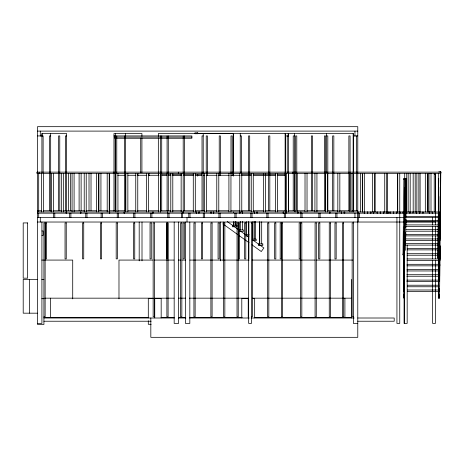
<?xml version="1.0" encoding="UTF-8"?>
<svg xmlns="http://www.w3.org/2000/svg" width="464" height="464" viewBox="0 0 464 464"><rect width="100%" height="100%" fill="white"/><g stroke="black" fill="none" stroke-linecap="round" stroke-linejoin="round"><path stroke-width="0.7" d="M403.871 178.541L403.871 179.58L405.884 179.58L405.878 178.541L403.871 178.541L403.025 255.026L403.025 253.988M405.582 250.345L405.867 219.24L404.654 219.24L403.86 298.132L403.837 294.541M405.774 189.637L405.878 178.541L405.867 216.392M405.582 245.305L405.716 232.998M405.768 227.928L405.785 226.484M405.803 225.034L405.867 219.24M437.946 249.905L437.877 258.303L437.97 249.632M437.964 248.46L438.149 231.113M438.167 229.668L438.712 178.344M437.987 248.182L438.219 226.502M438.231 225.052L438.712 180.241M439.072 225.034L439.13 219.24L440.342 219.24L439.541 298.132L438.335 298.132L439.054 226.484M438.335 298.132L439.13 219.24M440.017 246.013L439.889 258.303L439.884 257.131M440.104 238.067L440.794 171.842L438.782 171.842M37.485 131.103L357.779 131.103M197.571 133.551L233.456 133.551L233.444 175.966M37.485 135.935L43.117 135.935L43.117 172.625M50.669 135.935L49.462 135.935L49.462 210.76M66.59 135.935L65.383 135.935L65.383 210.76M113.97 135.935L191.893 135.935L191.893 138.272L114.753 138.272L114.753 135.935M203.226 135.935L202.02 135.935L202.02 210.76M240.248 135.935L241.46 135.935L241.46 172.625M285.337 135.935L288.457 135.935L288.457 210.76M294.425 135.935L293.219 135.935L293.219 210.76M326.61 135.935L327.816 135.935L327.816 210.76M353.353 135.935L357.779 135.935M114.753 137.1L191.893 137.1M434.223 174.116L435.435 174.116M161.965 174.771L167.028 174.771M168.478 174.771L170.648 174.771M172.098 174.771L181.511 174.771M183.68 174.771L193.819 174.771M195.263 174.771L201.782 174.771M241.698 174.771L251.111 174.771M253.28 174.771L275.726 174.771M277.17 174.771L285.134 174.771M117.717 175.276L124.88 175.276M127.884 175.276L135.859 175.276M137.303 175.276L146.728 175.276M148.178 175.276L159.048 175.276M161.942 175.276L167.017 175.276M168.467 175.276L170.642 175.276M172.092 175.276L181.511 175.276M183.686 175.276L193.83 175.276M195.28 175.276L201.799 175.276M203.249 175.276L204.699 175.276M206.149 175.276L217.019 175.276M218.469 175.276L229.338 175.276M230.788 175.276L240.207 175.276M241.657 175.276L251.076 175.276M253.251 175.276L275.715 175.276M277.165 175.276L285.134 175.276M405.826 182.723L405.791 224.907M440.249 187.062L440.226 231.2M440.145 196.504L440.087 240.462M404.312 210.505L404.283 255.223M37.485 210.76L41.279 210.76M43.355 210.76L52.032 210.76M53.476 210.76L61.434 210.76M62.872 210.76L72.28 210.76M73.712 210.76L84.576 210.76M86.002 210.76L96.872 210.76M98.287 210.76L107.718 210.76M109.127 210.76L116.394 210.76M117.839 210.76L125.796 210.76M127.965 210.76L135.917 210.76M137.367 210.76L146.769 210.76M148.213 210.76L159.059 210.76M160.509 210.76L170.659 210.76M172.109 210.76L181.534 210.76M182.984 210.76L193.859 210.76M195.309 210.76L204.728 210.76M206.178 210.76L217.053 210.76M218.503 210.76L228.653 210.76M230.828 210.76L240.253 210.76M241.703 210.76L251.128 210.76M253.303 210.76L263.453 210.76M264.903 210.76L275.778 210.76M277.228 210.76L286.746 210.76M288.103 210.76L295.353 210.76M304.813 210.76L296.803 210.76L296.786 135.935L295.58 135.935L295.58 172.625M306.953 210.76L314.957 210.76M316.378 210.76L325.827 210.76M327.253 210.76L338.128 210.76M339.578 210.76L350.076 210.76L350.076 135.935L348.87 135.935L348.87 210.76M351.903 210.76L357.779 210.76M37.485 211.967L440.342 211.967M37.485 213.173L440.342 213.173M404.654 216.392L440.371 216.392M37.485 217.599L357.779 217.599M358.191 217.599L399.748 217.599M399.951 217.599L403.668 217.599M404.654 217.599L440.371 217.599M406.035 220.568L438.898 220.568M404.608 221.775L404.678 178.541M406.035 221.775L438.898 221.775M440.29 221.775L440.342 173.345M37.485 222.024L357.779 222.024M399.748 222.024L358.191 222.024L358.191 211.967M400.061 222.024L403.668 222.024M405.838 222.024L435.435 222.024M405.884 222.83L404.678 222.83L404.654 219.24M439.153 222.83L440.359 222.83L440.342 219.24M251.244 222.929L252.451 222.929L252.451 316.802L251.244 316.802M353.353 222.929L352.147 222.929L352.147 316.802L353.353 316.802M405.988 224.907L439.53 224.907M405.988 226.438L439.53 226.438M405.936 229.663L439.512 229.663M238.879 229.924L243.38 229.924L243.38 231.455L238.879 231.455M41.911 230.973L43.117 230.973L43.117 235.399L41.911 235.399M404.509 231.2L404.585 187.775M405.936 231.2L439.512 231.2M404.457 234.349L439.46 234.349M245.874 234.506L249.093 234.506M404.457 235.88L439.46 235.88M245.874 236.037L249.093 236.037M404.405 238.931L439.408 238.931M252.323 239.151L256.18 239.151L256.18 240.683L252.323 240.683M404.405 240.462L439.408 240.462M404.359 243.577L439.362 243.577M404.359 245.108L439.362 245.108M403.912 247.382L403.889 291.531M407.16 248.35L440.023 248.35M407.16 249.881L440.023 249.881L440.011 246.21M407.102 253.692L439.965 253.692M407.102 255.223L439.251 255.223M407.044 258.947L438.48 258.947M438.671 258.947L438.689 249.661M41.777 260.078L72.715 260.078L72.715 298.874M152.992 260.078L118.981 260.078L118.981 298.874M154.442 260.078L173.977 260.078M178.321 260.078L180.49 260.078M181.94 260.078L185.554 260.078M189.898 260.078L249.238 260.078M252.132 260.078L281.074 260.078M282.524 260.078L315.085 260.078M316.529 260.078L352.715 260.078M407.044 260.478L438.48 260.478M406.986 264.312L438.422 264.312M439.814 264.312L439.849 265.843M404.132 265.843L404.156 226.467M406.986 265.843L438.422 265.843M406.928 269.422L439.043 269.422M406.928 270.959L439.043 270.959M406.87 274.711L439.019 274.711M406.87 276.248L439.019 276.248M439.698 276.248L439.768 245.856M37.497 279.392L23.206 279.392L23.206 313.183L37.497 313.183M41.777 279.392L43.923 279.392M406.812 280.117L438.961 280.117M403.958 281.648L404.028 237.58M406.812 281.648L438.961 281.648M439.64 281.648L439.663 245.839M403.9 285.227L403.9 286.758M407.473 285.227L438.909 285.227M407.473 286.758L438.909 286.758M407.421 290L439.57 290M407.421 291.531L439.57 291.531L439.541 288.573M438.312 294.541L439.518 294.541L439.541 298.132M44.637 298.166L153.126 298.166M154.57 298.166L174.11 298.166M178.454 298.166L185.693 298.166M189.306 298.166L248.652 298.166M252.271 298.166L281.219 298.166M282.669 298.166L351.341 298.166M252.52 298.578L254.666 298.578L254.666 317.886M41.777 298.7L43.923 298.7M43.923 316.802L45.13 316.802L45.13 222.929L43.923 222.929L43.923 324.44L37.485 324.44L37.485 126.678L357.779 126.678L357.779 337.322L150.823 337.322L150.823 318.008M43.923 317.48L148.782 317.48M161.083 317.48L174.11 317.48M178.454 317.48L185.693 317.48M189.306 317.48L242.138 317.48M254.44 317.48L351.341 317.48M43.923 318.008L174.302 318.008M178.321 318.008L185.89 318.008M189.515 318.008L249.238 318.008M251.082 318.008L354.16 318.008M357.779 318.008L394.209 318.008L394.209 321.227L357.779 321.227M43.923 321.227L151.125 321.227M37.485 323.396L41.911 323.396L41.911 222.024M357.779 323.396L353.353 323.396L353.353 222.024M151.16 324.295L148.3 324.295L148.3 320.723M227.192 221.525L244.65 234.105M245.816 234.946L248.727 237.046M252.219 239.557L263.859 247.95L261.273 251.54L251.964 244.83M222.853 223.857L249.052 242.73M440.794 171.842L440.8 173.008M440.411 173.345L440.411 211.967M439.936 245.833L439.907 260.478L439.878 246.094M439.095 212.715L439.043 224.907M439.008 212.529L438.956 234.349M438.892 212.506L438.84 243.577M438.805 212.645L438.747 248.692M438.747 250.119L438.747 253.692M438.729 217.268L438.729 248.692M438.573 231.577L438.561 248.716M438.573 250.142L438.561 253.715M438.561 255.142L438.573 264.428M438.573 265.855L438.561 269.422M438.515 236.866L438.515 239.006M438.515 240.439L438.457 248.698M438.515 249.719L438.457 280.117M438.445 244.412L438.352 290L438.335 253.582M438.329 173.345L438.329 211.967M435.458 211.967L435.458 173.345L435.435 216.334M435.435 217.599L435.435 224.918M435.435 226.368L435.435 234.332M435.435 235.782L435.435 258.953M435.435 260.403L435.435 323.396L432.616 323.396L432.616 260.403M434.223 173.345L434.223 211.967M432.616 211.967L432.616 213.173M432.616 217.599L432.616 224.918M432.616 226.368L432.616 234.332M432.616 235.782L432.616 258.953M432.233 211.967L432.233 213.173M431.004 173.345L431.004 211.967M429.415 211.967L429.415 213.173M429.223 211.967L429.223 213.173M428.991 173.345L428.991 211.967M428.011 173.345L428.011 211.967M427.332 173.345L427.332 211.967M425.32 173.345L425.32 211.967M423.209 211.967L423.209 213.173M422.698 211.967L422.698 213.173M420.106 173.345L420.106 211.967M419.885 211.967L419.885 213.173M419.502 211.967L419.502 213.173M418.864 173.345L418.864 211.967M416.852 173.345L416.852 211.967M416.684 211.967L416.684 213.173M416.179 211.967L416.179 213.173M415.193 173.345L415.193 211.967M413.18 173.345L413.18 211.967M412.983 211.967L412.983 213.173M410.199 173.345L410.164 213.173M409.596 211.967L409.596 213.173M408.187 173.345L408.187 211.967M407.195 245.108L407.172 323.396L404.074 323.396L404.098 231.577M406.777 211.967L406.777 213.173M406.725 173.345L406.725 211.967M406.394 211.967L406.394 213.173M405.687 232.922L405.687 234.349M405.588 243.577L405.588 232.864L405.536 244.07M405.461 232.98L405.478 234.407M405.461 235.84L405.478 243.693M405.345 232.893L405.304 243.716M404.712 173.345L404.712 179.063M404.48 197.217L404.44 240.462M404.417 202.507L404.359 323.396M403.581 211.967L403.581 213.173M402.949 211.967L402.949 213.173M400.13 211.967L400.13 213.173M399.748 173.345L399.748 323.396L396.935 323.396L396.935 217.599M397.741 173.345L397.741 211.967M397.433 173.345L397.433 211.967M396.935 211.967L396.935 213.173M396.511 211.967L396.511 213.173M393.698 211.967L393.698 213.173M393.315 211.967L393.315 213.173M390.497 211.967L390.497 213.173M389.899 211.967L389.899 213.173M388.438 211.967L388.438 213.173M387.823 211.967L387.823 213.173M387.307 173.345L387.307 211.967M387.086 211.967L387.086 213.173M386.744 173.345L386.703 213.173M384.731 173.345L384.731 211.967M383.885 211.967L383.885 213.173M383.45 211.967L383.45 213.173M380.631 211.967L380.631 213.173M380.248 211.967L380.248 213.173M377.435 211.967L377.435 213.173M377.017 211.967L377.017 213.173M375.167 173.345L375.167 211.967M374.605 173.345L374.605 211.967M373.735 211.967L373.735 213.173M373.323 211.967L373.323 213.173M372.592 173.345L372.592 211.967M371.003 211.967L371.003 213.173M370.556 211.967L370.556 213.173M367.737 211.967L367.737 213.173M367.355 211.967L367.355 213.173M364.542 211.967L364.542 213.173M364.327 173.345L364.327 211.967M364.211 211.967L364.211 213.173M362.465 173.345L362.465 211.967M362.32 173.345L362.32 211.967M360.453 173.345L360.453 211.967M359.403 213.173L359.403 217.599M356.572 135.935L356.572 210.76M354.96 131.103L354.96 136.161M354.96 213.173L354.96 217.599M353.353 211.967L353.353 133.516L158.34 133.516L158.34 136.416M353.15 133.516L353.15 211.213M351.967 173.345L351.967 211.967M351.341 279.392L351.341 318.008M349.955 173.345L349.955 211.967M344.903 298.166L344.903 317.48M344.775 211.967L344.775 213.173M344.062 211.967L344.062 213.173M341.55 211.967L341.55 213.173M341.301 211.967L341.301 213.173M339.834 173.345L339.834 211.967M337.821 173.345L337.821 211.967M336.957 213.173L336.957 217.599M335.75 213.173L335.75 217.599M333.836 210.76L333.836 135.935L332.63 135.935L332.63 210.76M330.066 211.967L330.066 213.173M329.556 211.967L329.556 213.173M327.688 173.345L327.688 211.967M326.61 133.516L326.61 172.625M325.682 173.345L325.682 211.967M325.566 210.76L325.566 135.935L324.353 135.935L324.353 210.76M320.108 213.173L320.108 217.599M318.896 213.173L318.896 217.599M316.935 173.345L316.935 211.967M314.923 173.345L314.923 211.967M312.556 210.76L312.556 135.935L311.35 135.935L311.35 210.76M307.029 173.345L307.029 211.967M305.022 173.345L305.022 211.967M302.041 213.173L302.041 217.599M301.008 211.967L301.008 213.173M300.834 213.173L300.834 217.599M300.283 211.967L300.283 213.173M298.045 211.967L298.045 213.173M297.836 211.967L297.836 213.173M297.117 173.345L297.117 211.967M295.104 173.345L295.104 211.967M294.425 133.516L294.425 211.213M292.506 172.138L292.506 173.345M288.364 133.516L288.364 136.399M288.382 173.345L288.382 211.967M288.156 133.516L288.161 136.399M287.251 135.935L287.251 172.625M286.375 173.345L286.3 213.173M285.783 211.967L285.783 213.173M285.511 213.173L285.511 217.599M285.337 133.516L285.337 211.213M285.134 133.516L285.134 211.219M284.304 213.173L284.304 217.599M283.545 211.967L283.545 213.173M283.127 211.967L283.127 213.173M277.547 173.345L277.547 211.967M275.535 173.345L275.535 211.967M269.822 210.76L269.822 135.935L268.615 135.935L268.615 210.76M268.059 213.173L268.059 217.599M266.852 213.173L266.852 217.599M265.408 173.345L265.408 211.967M263.395 173.345L263.395 211.967M261.69 221.792L261.69 243.925M257.236 211.967L257.236 213.173M256.818 211.967L256.818 213.173M254.579 211.967L254.579 213.173M254.4 211.967L254.4 213.173M253.269 173.345L253.269 211.967M252.955 221.299L252.996 239.151M252.022 213.173L252.022 217.599M251.482 222.024L251.482 323.396L248.669 323.396L248.669 222.024M251.256 173.345L251.256 211.967M250.815 213.173L250.815 217.599M249.696 210.76L249.696 135.935L248.489 135.935L248.489 210.76M248.866 222.929L248.866 258.871M248.524 221.647L248.524 234.506M248.234 317.886L248.234 298.578L241.796 298.578L241.796 317.886M246.512 221.647L246.512 234.506M242.527 211.967L242.527 213.173M242.318 211.967L242.318 213.173M242.359 221.357L242.318 229.924M241.767 173.345L241.767 211.967M240.306 221.357L240.346 229.924M240.248 133.516L240.248 172.625M240.079 211.967L240.079 213.173M239.755 173.345L239.755 211.967M239.691 211.967L239.691 213.173M238.276 222.929L238.276 258.871L239.482 258.871L239.482 222.929L237.023 222.929L237.023 316.802L238.229 316.802L238.229 222.929M236.101 213.173L236.101 217.599M235.84 221.67L235.84 225.237M235.799 221.67L235.799 225.237M234.894 213.173L234.894 217.599M233.444 211.967L233.444 212.466M233.241 133.516L233.241 175.966M232.197 175.502L232.197 135.935L230.991 135.935L230.927 211.967M228.914 173.345L228.914 211.967M223.236 222.024L223.236 260.861M220.441 175.502L220.441 135.935L219.234 135.935L219.234 175.502M220.417 222.024L220.417 260.861M220.145 213.173L220.145 217.599M218.938 213.173L218.938 217.599M218.788 173.345L218.788 211.967M216.775 173.345L216.775 211.967M213.765 211.967L213.765 213.173M213.318 211.967L213.318 213.173M211.143 211.967L211.143 213.173M210.929 211.967L210.929 213.173M207.437 175.502L207.437 135.935L206.231 135.935L206.231 172.625M206.648 173.345L206.648 211.967M204.636 173.345L204.636 211.967M204.496 213.173L204.496 217.599M203.29 213.173L203.29 217.599M203.226 133.516L203.226 210.76M199.653 211.967L199.653 212.466M199.062 211.967L199.062 213.173M198.812 211.967L198.812 213.173M197.774 174.528L197.774 175.966M197.571 174.528L197.571 175.966M196.643 211.967L196.643 213.173M196.22 211.967L196.22 213.173M195.298 173.345L195.298 211.967M193.285 173.345L193.285 211.967M190.002 213.173L190.002 217.599M189.822 222.024L189.822 323.396L185.403 323.396L185.403 222.024M188.796 213.173L188.796 217.599M187.009 217.599L187.009 222.024M184.405 135.935L184.405 210.76M183.199 135.935L183.199 213.173M182.584 211.967L182.584 217.599M181.378 213.173L181.378 217.599M181.146 173.345L181.146 211.967M178.599 222.024L178.599 323.396L174.174 323.396L174.174 222.024M178.315 172.138L178.315 173.345M172.794 173.345L172.794 211.967M170.781 173.345L170.781 211.967M169.006 213.173L169.006 217.599M168.293 135.935L168.293 210.76M167.8 213.173L167.8 217.599M167.788 222.929L167.788 258.871M167.672 211.967L167.672 213.173M167.481 211.967L167.481 213.173M167.086 135.935L167.086 210.76M166.889 222.929L166.889 316.802L168.096 316.802L168.096 222.929L166.576 222.929L166.576 258.871M161.716 135.935L161.716 210.76M161.176 317.863L161.176 298.555L148.3 298.555L148.3 317.863M160.654 173.345L160.654 211.967M160.509 135.935L160.509 211.967M158.642 173.345L158.642 211.967M158.34 137.86L158.34 174.771M154.738 298.555L154.738 317.863M153.172 211.967L153.172 213.173M152.772 211.967L152.772 213.173M151.885 213.173L151.885 217.599M150.678 213.173L150.678 217.599M149.043 173.571L149.043 175.711M148.515 173.345L148.515 211.967M146.502 173.345L146.502 211.967M142.007 222.024L142.007 260.861M141.92 136.399L141.92 133.516L113.97 133.516L113.97 211.213M141.92 137.837L141.92 172.625M140.714 138.092L140.714 172.625M139.194 222.024L139.194 260.861M137.883 173.571L137.883 175.711M137.762 173.345L137.762 211.967M135.749 173.345L135.749 211.967M134.891 213.173L134.891 217.599M133.684 213.173L133.684 217.599M127.855 173.345L127.855 211.967M125.843 173.345L125.843 211.967M125.599 133.516L125.599 210.76M124.393 135.935L124.393 210.76M124.224 211.967L124.224 213.173M124.137 211.967L124.137 213.173M118.459 213.173L118.459 217.599M117.937 173.345L117.937 211.967M117.253 213.173L117.253 217.599M116.771 135.935L116.771 172.625M115.925 173.345L115.925 211.967M115.565 133.516L115.565 211.219M115.176 138.092L115.176 210.76M113.332 172.138L113.332 173.345M109.724 211.967L109.724 213.173M109.666 173.345L109.666 210.534M109.429 211.967L109.429 213.173M109.208 173.345L109.208 211.967M107.196 173.345L107.196 211.967M102.358 213.173L102.358 217.599M101.152 213.173L101.152 217.599M100.937 173.345L100.937 210.534M98.925 173.345L98.925 210.534M98.368 173.345L98.368 211.967M96.355 173.345L96.355 211.967M91.019 173.345L91.019 210.534M89.013 173.345L89.013 210.534M86.965 213.173L86.965 217.599M86.229 173.345L86.229 211.967M85.759 213.173L85.759 217.599M84.216 173.345L84.216 211.967M81.119 173.345L81.119 210.534M80.881 211.967L80.881 213.173M80.736 211.967L80.736 213.173M79.106 173.345L79.106 210.534M74.089 173.345L74.089 211.967M72.077 173.345L72.077 211.967M70.876 213.173L70.876 217.599M70.36 173.345L70.36 210.534M69.67 213.173L69.67 217.599M68.353 173.345L68.353 210.534M66.59 211.213L66.59 133.516L41.911 133.516L41.911 172.625M66.381 211.967L66.381 213.173M66.033 211.967L66.033 213.173M63.336 173.345L63.336 211.967M61.323 173.345L61.323 211.967M59.763 210.76L59.763 135.935L58.551 135.935L58.551 210.76M54.781 213.173L54.781 217.599M53.575 213.173L53.575 217.599M53.43 173.345L53.43 211.967M51.417 173.345L51.417 211.967M50.669 133.516L50.669 211.213M50.356 298.166L50.356 317.48M43.517 173.345L43.517 211.967M42.108 133.516L42.108 136.399M41.505 173.345L41.505 211.967M40.298 131.103L40.298 136.161M40.298 217.599L40.298 222.024M39.104 172.138L39.104 173.345M38.692 173.345L38.692 211.967M38.692 213.173L38.692 217.599M37.068 172.138L37.068 173.345M29.638 279.392L29.638 313.183M197.757 132.82L194.938 132.82L194.938 133.725L197.757 133.725L197.757 132.82M440.8 172.138L37.097 172.138L37.097 173.345L440.8 173.345L440.8 172.138M27.631 222.929L23.2 222.929L23.206 278.185L27.631 278.185L27.625 222.929M46.47 222.929L45.257 222.929L45.263 258.871L46.47 258.871L46.47 222.929M66.253 222.929L65.047 222.929L65.047 258.871L66.253 258.871L66.253 222.929M83.729 222.929L82.522 222.929L82.522 258.871L83.729 258.871L83.729 222.929M101.639 222.929L100.433 222.929L100.433 258.871L101.639 258.871L101.639 222.929M117.398 222.929L116.191 222.929L116.191 258.871L117.398 258.871L117.398 222.929M134.74 222.929L133.533 222.929L133.533 258.871L134.74 258.871L134.74 222.929M151.252 222.929L150.046 222.929L150.046 258.871L151.252 258.871L151.252 222.929M154.355 222.929L153.149 222.929L153.149 316.802L154.355 316.802L154.355 222.929M181.847 222.929L180.641 222.929L180.641 316.802L181.847 316.802L181.847 222.929M184.307 222.929L183.1 222.929L183.1 258.871L184.307 258.871L184.307 222.929M195.141 222.929L193.929 222.929L193.929 316.802L195.141 316.802L195.141 222.929M202.571 222.929L201.364 222.929L201.364 258.871L202.571 258.871L202.571 222.929M212.1 222.929L210.894 222.929L210.894 316.802L212.1 316.802L212.1 222.929M219.281 222.929L218.074 222.929L218.074 258.871L219.281 258.871L219.281 222.929M224.843 222.929L223.636 222.929L223.636 316.802L224.843 316.802L224.843 222.929M245.792 222.929L244.586 222.929L244.586 258.871L245.792 258.871L245.792 222.929M268.818 222.929L267.606 222.929L267.606 316.802L268.818 316.802L268.818 222.929M275.836 222.929L274.63 222.929L274.63 258.871L275.836 258.871L275.836 222.929M282.559 222.929L280.192 222.929L280.192 258.871L281.399 258.871L281.399 222.929L281.352 316.802L282.559 316.802L282.559 222.929M300.365 222.929L299.158 222.929L299.158 258.871L300.365 258.871L300.365 222.929M301.826 222.929L300.62 222.929L300.62 316.802L301.826 316.802L301.826 222.929M316.286 222.929L315.079 222.929L315.079 316.802L316.286 316.802L316.286 222.929M319.835 222.929L318.629 222.929L318.629 258.871L319.835 258.871L319.835 222.929M330.472 222.929L329.266 222.929L329.266 316.802L330.472 316.802L330.472 222.929M336.168 222.929L334.962 222.929L334.962 258.871L336.168 258.871L336.168 222.929M343.65 222.929L342.444 222.929L342.444 316.802L343.65 316.802L343.65 222.929M236.884 225.237L232.383 225.237L232.383 226.774L236.884 226.774L236.884 225.237M262.804 243.925L258.303 243.925L258.303 245.462L262.804 245.462L262.804 243.925M259.718 243.925L259.718 221.792L259.678 243.925M255.009 239.151L255.009 221.299L254.968 239.151M233.833 225.237L233.833 221.67L233.792 225.237"/></g></svg>
